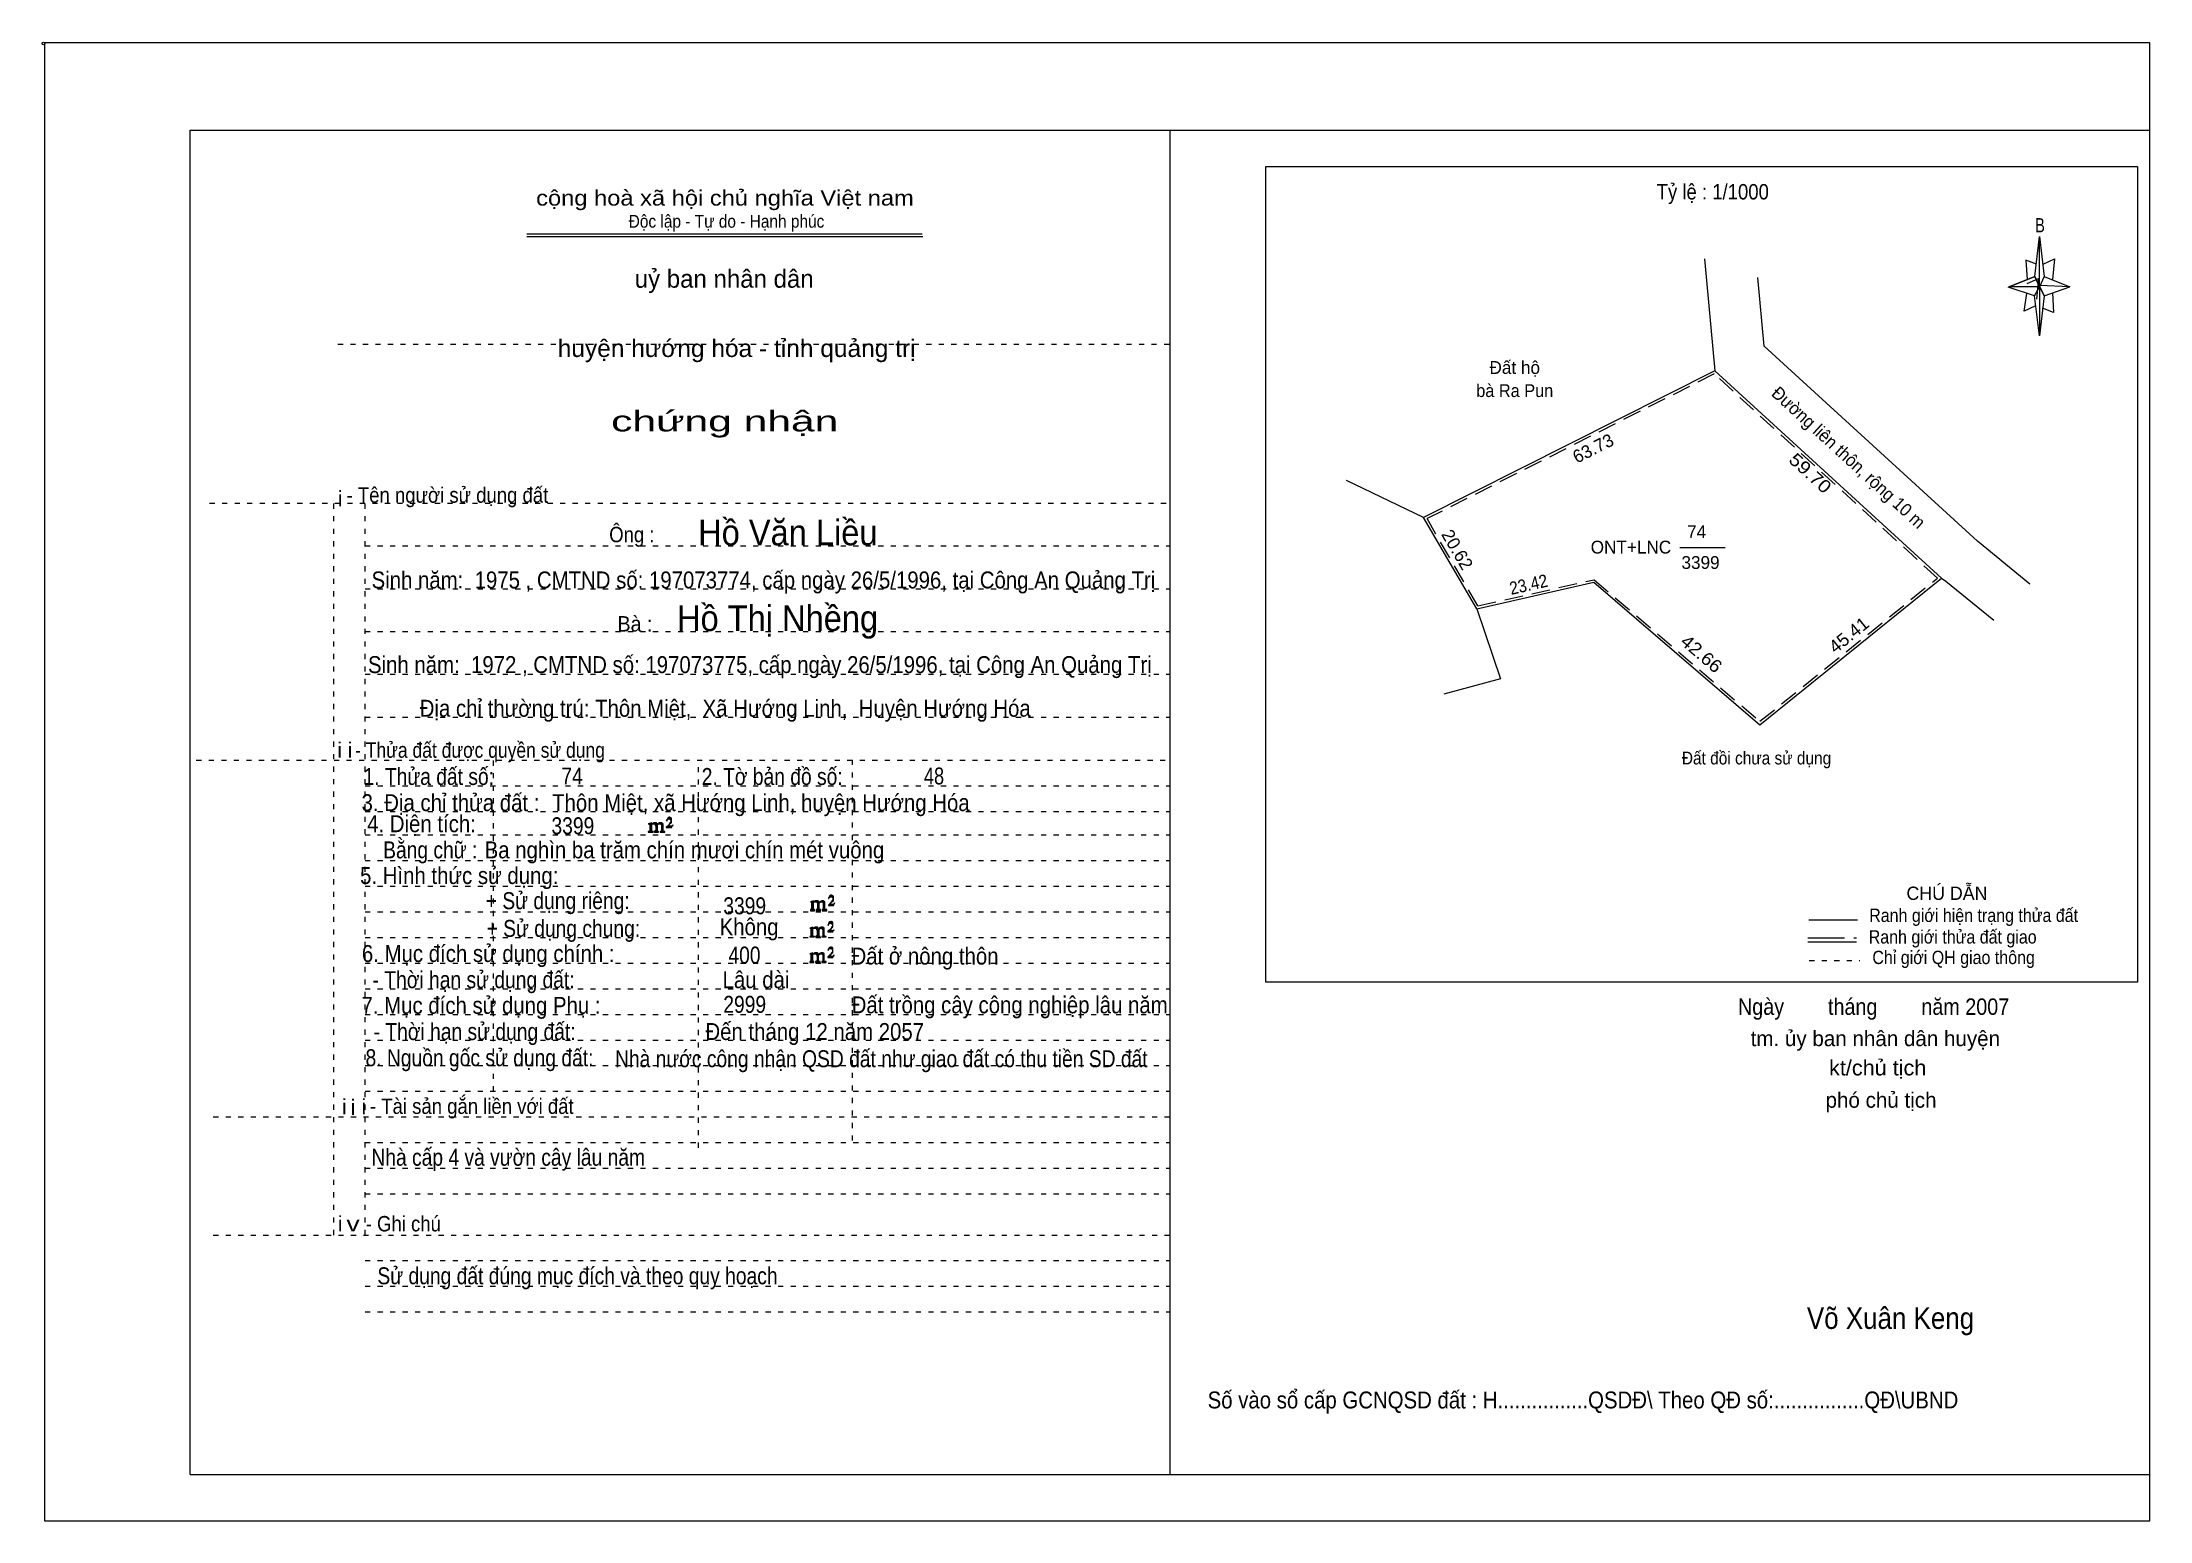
# Model space of a CAD drawing. Header units: centimetres. Extents: x -1.6 to 39.5, y -3.3 to 25.5.
import ezdxf
from ezdxf.enums import TextEntityAlignment as Align

# ---------------------------------------------------------------- set-up
doc = ezdxf.new("R2010")
doc.units = ezdxf.units.CM
doc.header["$LTSCALE"] = 0.12
for name, pattern in [('DOTTED', [1.5, 0.3, -1.2]), ('LONG_DASHED', [7.5, 6, -1.5]), ('MEDIUM_DASHED', [4.5, 3, -1.5])]:
    doc.linetypes.add(name, pattern=pattern)
for name, color, linetype, lineweight in [('1', 7, 'DOTTED', 13), ('10', 7, 'Continuous', 13), ('13', 7, 'Continuous', 13), ('4', 7, 'Continuous', 13), ('5', 7, 'Continuous', 13), ('50', 7, 'Continuous', 13)]:
    doc.layers.add(name, color=color, linetype=linetype, lineweight=lineweight)
doc.layers.add('30', color=7, linetype='Continuous')

msp = doc.modelspace()

# ---------------------------------------------------------------- hatches: boundary and pattern name
at = {"layer": '50'}
for points in [[(10.27, 10.13), (10.27, 10.12), (10.27, 10.11), (10.25, 10.11), (10.24, 10.11), (10.24, 10.1), (10.33, 10.1), (10.33, 10.11), (10.32, 10.11), (10.31, 10.11), (10.31, 10.12), (10.31, 10.13), (10.31, 10.24), (10.31, 10.25), (10.32, 10.26), (10.34, 10.26), (10.35, 10.26), (10.36, 10.26), (10.37, 10.25), (10.39, 10.22), (10.39, 10.13), (10.37, 10.12), (10.37, 10.11), (10.36, 10.11), (10.35, 10.11), (10.35, 10.1), (10.44, 10.1), (10.44, 10.11), (10.43, 10.11), (10.42, 10.11), (10.42, 10.12), (10.42, 10.13), (10.42, 10.24), (10.44, 10.26), (10.45, 10.26), (10.46, 10.26), (10.49, 10.26), (10.49, 10.25), (10.5, 10.24), (10.5, 10.22), (10.5, 10.13), (10.5, 10.12), (10.49, 10.11), (10.49, 10.11), (10.47, 10.11), (10.47, 10.1), (10.56, 10.1), (10.56, 10.11), (10.55, 10.11), (10.54, 10.11), (10.53, 10.12), (10.53, 10.13), (10.53, 10.2), (10.53, 10.25), (10.53, 10.26), (10.52, 10.27), (10.5, 10.28), (10.47, 10.28), (10.46, 10.28), (10.44, 10.27), (10.41, 10.25), (10.41, 10.26), (10.4, 10.28), (10.39, 10.28), (10.37, 10.28), (10.35, 10.28), (10.34, 10.28), (10.32, 10.26), (10.31, 10.26), (10.31, 10.25), (10.31, 10.25), (10.31, 10.26), (10.31, 10.28), (10.24, 10.26), (10.24, 10.26), (10.25, 10.26), (10.27, 10.25), (10.27, 10.24), (10.27, 10.23)], [(10.69, 10.19), (10.72, 10.24), (10.72, 10.24), (10.71, 10.22), (10.69, 10.22), (10.68, 10.22), (10.63, 10.22), (10.66, 10.26), (10.67, 10.27), (10.69, 10.28), (10.69, 10.3), (10.69, 10.32), (10.69, 10.34), (10.69, 10.35), (10.69, 10.37), (10.68, 10.38), (10.67, 10.38), (10.66, 10.39), (10.65, 10.39), (10.63, 10.38), (10.63, 10.38), (10.62, 10.37), (10.61, 10.35), (10.59, 10.33), (10.61, 10.33), (10.61, 10.35), (10.62, 10.35), (10.63, 10.36), (10.65, 10.36), (10.66, 10.36), (10.67, 10.35), (10.68, 10.35), (10.68, 10.32), (10.68, 10.3), (10.66, 10.28), (10.66, 10.26), (10.65, 10.25), (10.59, 10.2), (10.59, 10.19)], [(13.42, 8.61), (13.42, 8.6), (13.42, 8.59), (13.41, 8.59), (13.4, 8.59), (13.4, 8.57), (13.48, 8.57), (13.48, 8.59), (13.47, 8.59), (13.46, 8.59), (13.46, 8.6), (13.46, 8.61), (13.46, 8.72), (13.46, 8.73), (13.47, 8.74), (13.5, 8.74), (13.51, 8.74), (13.52, 8.74), (13.53, 8.73), (13.54, 8.69), (13.54, 8.61), (13.53, 8.6), (13.53, 8.59), (13.52, 8.59), (13.51, 8.59), (13.51, 8.57), (13.6, 8.57), (13.6, 8.59), (13.58, 8.59), (13.57, 8.59), (13.57, 8.6), (13.57, 8.61), (13.57, 8.72), (13.6, 8.74), (13.61, 8.74), (13.62, 8.74), (13.64, 8.74), (13.64, 8.73), (13.65, 8.72), (13.65, 8.69), (13.65, 8.61), (13.65, 8.6), (13.64, 8.59), (13.64, 8.59), (13.63, 8.59), (13.63, 8.57), (13.72, 8.57), (13.72, 8.59), (13.7, 8.59), (13.69, 8.59), (13.68, 8.6), (13.68, 8.61), (13.68, 8.68), (13.68, 8.73), (13.68, 8.74), (13.67, 8.75), (13.65, 8.76), (13.63, 8.76), (13.62, 8.76), (13.6, 8.75), (13.56, 8.73), (13.56, 8.74), (13.55, 8.76), (13.54, 8.76), (13.53, 8.76), (13.51, 8.76), (13.5, 8.76), (13.47, 8.74), (13.46, 8.74), (13.46, 8.73), (13.46, 8.73), (13.46, 8.74), (13.46, 8.76), (13.4, 8.74), (13.4, 8.74), (13.41, 8.74), (13.42, 8.73), (13.42, 8.72), (13.42, 8.71)], [(13.85, 8.67), (13.87, 8.72), (13.87, 8.72), (13.86, 8.69), (13.85, 8.69), (13.84, 8.69), (13.78, 8.69), (13.82, 8.74), (13.83, 8.75), (13.85, 8.76), (13.85, 8.78), (13.85, 8.79), (13.85, 8.82), (13.85, 8.83), (13.85, 8.85), (13.84, 8.86), (13.83, 8.86), (13.82, 8.87), (13.8, 8.87), (13.78, 8.86), (13.78, 8.86), (13.77, 8.85), (13.76, 8.83), (13.75, 8.81), (13.76, 8.81), (13.76, 8.83), (13.77, 8.83), (13.78, 8.84), (13.8, 8.84), (13.82, 8.84), (13.83, 8.83), (13.84, 8.83), (13.84, 8.79), (13.84, 8.78), (13.82, 8.76), (13.82, 8.74), (13.8, 8.73), (13.75, 8.68), (13.75, 8.67)], [(13.41, 8.09), (13.41, 8.08), (13.41, 8.07), (13.4, 8.07), (13.39, 8.07), (13.39, 8.06), (13.48, 8.06), (13.48, 8.07), (13.47, 8.07), (13.45, 8.07), (13.45, 8.08), (13.45, 8.09), (13.45, 8.2), (13.45, 8.21), (13.47, 8.23), (13.49, 8.23), (13.5, 8.23), (13.51, 8.23), (13.52, 8.21), (13.53, 8.18), (13.53, 8.09), (13.52, 8.08), (13.52, 8.07), (13.51, 8.07), (13.5, 8.07), (13.5, 8.06), (13.59, 8.06), (13.59, 8.07), (13.58, 8.07), (13.57, 8.07), (13.57, 8.08), (13.57, 8.09), (13.57, 8.2), (13.59, 8.23), (13.6, 8.23), (13.61, 8.23), (13.63, 8.23), (13.63, 8.21), (13.64, 8.2), (13.64, 8.18), (13.64, 8.09), (13.64, 8.08), (13.63, 8.07), (13.63, 8.07), (13.62, 8.07), (13.62, 8.06), (13.71, 8.06), (13.71, 8.07), (13.7, 8.07), (13.69, 8.07), (13.67, 8.08), (13.67, 8.09), (13.67, 8.17), (13.67, 8.21), (13.67, 8.23), (13.66, 8.24), (13.64, 8.25), (13.62, 8.25), (13.61, 8.25), (13.59, 8.24), (13.55, 8.21), (13.55, 8.23), (13.54, 8.25), (13.53, 8.25), (13.52, 8.25), (13.5, 8.25), (13.49, 8.25), (13.47, 8.23), (13.45, 8.23), (13.45, 8.21), (13.45, 8.21), (13.45, 8.23), (13.45, 8.25), (13.39, 8.23), (13.39, 8.23), (13.4, 8.23), (13.41, 8.21), (13.41, 8.2), (13.41, 8.19)], [(13.84, 8.16), (13.86, 8.2), (13.86, 8.2), (13.85, 8.18), (13.84, 8.18), (13.83, 8.18), (13.77, 8.18), (13.81, 8.23), (13.82, 8.24), (13.84, 8.25), (13.84, 8.27), (13.84, 8.28), (13.84, 8.3), (13.84, 8.31), (13.84, 8.34), (13.83, 8.35), (13.82, 8.35), (13.81, 8.36), (13.8, 8.36), (13.77, 8.35), (13.77, 8.35), (13.76, 8.34), (13.75, 8.31), (13.74, 8.29), (13.75, 8.29), (13.75, 8.31), (13.76, 8.31), (13.77, 8.33), (13.8, 8.33), (13.81, 8.33), (13.82, 8.31), (13.83, 8.31), (13.83, 8.28), (13.83, 8.27), (13.81, 8.25), (13.81, 8.23), (13.8, 8.21), (13.74, 8.17), (13.74, 8.16)], [(13.84, 7.66), (13.86, 7.71), (13.86, 7.71), (13.85, 7.68), (13.84, 7.68), (13.83, 7.68), (13.77, 7.68), (13.81, 7.73), (13.82, 7.74), (13.84, 7.75), (13.84, 7.77), (13.84, 7.78), (13.84, 7.81), (13.84, 7.82), (13.84, 7.84), (13.83, 7.85), (13.82, 7.85), (13.81, 7.86), (13.79, 7.86), (13.77, 7.85), (13.77, 7.85), (13.76, 7.84), (13.75, 7.82), (13.74, 7.8), (13.75, 7.8), (13.75, 7.82), (13.76, 7.82), (13.77, 7.83), (13.79, 7.83), (13.81, 7.83), (13.82, 7.82), (13.83, 7.82), (13.83, 7.78), (13.83, 7.77), (13.81, 7.75), (13.81, 7.73), (13.79, 7.72), (13.74, 7.67), (13.74, 7.66)], [(13.41, 7.6), (13.41, 7.59), (13.41, 7.58), (13.4, 7.58), (13.39, 7.58), (13.39, 7.56), (13.47, 7.56), (13.47, 7.58), (13.46, 7.58), (13.45, 7.58), (13.45, 7.59), (13.45, 7.6), (13.45, 7.71), (13.45, 7.72), (13.46, 7.73), (13.49, 7.73), (13.5, 7.73), (13.51, 7.73), (13.52, 7.72), (13.53, 7.68), (13.53, 7.6), (13.52, 7.59), (13.52, 7.58), (13.51, 7.58), (13.5, 7.58), (13.5, 7.56), (13.59, 7.56), (13.59, 7.58), (13.57, 7.58), (13.56, 7.58), (13.56, 7.59), (13.56, 7.6), (13.56, 7.71), (13.59, 7.73), (13.6, 7.73), (13.61, 7.73), (13.63, 7.73), (13.63, 7.72), (13.64, 7.71), (13.64, 7.68), (13.64, 7.6), (13.64, 7.59), (13.63, 7.58), (13.63, 7.58), (13.62, 7.58), (13.62, 7.56), (13.71, 7.56), (13.71, 7.58), (13.69, 7.58), (13.68, 7.58), (13.67, 7.59), (13.67, 7.6), (13.67, 7.67), (13.67, 7.72), (13.67, 7.73), (13.66, 7.74), (13.64, 7.75), (13.62, 7.75), (13.61, 7.75), (13.59, 7.74), (13.55, 7.72), (13.55, 7.73), (13.54, 7.75), (13.53, 7.75), (13.52, 7.75), (13.5, 7.75), (13.49, 7.75), (13.46, 7.73), (13.45, 7.73), (13.45, 7.72), (13.45, 7.72), (13.45, 7.73), (13.45, 7.75), (13.39, 7.73), (13.39, 7.73), (13.4, 7.73), (13.41, 7.72), (13.41, 7.71), (13.41, 7.7)]]:
    msp.add_hatch(color=256, dxfattribs=at).paths.add_polyline_path(points)

# ---------------------------------------------------------------- linework, layer by layer
at = {"layer": '1', "linetype": 'Continuous'}
for p, q in [((1.31, -2.42), (1.31, 23.78)), ((1.31, 23.78), (39.51, 23.78)), ((20.41, -2.42), (20.41, 23.78)), ((39.51, -2.42), (39.51, 23.78)), ((7.87, 21.76), (15.58, 21.76)), ((7.87, 21.71), (15.59, 21.71)), ((37.26, 20.55), (36.75, 20.72)), ((1.31, -2.42), (39.51, -2.42))]:
    msp.add_line(p, q, dxfattribs=at)
at = {"layer": '1'}
for p, q in [((4.19, 19.61), (20.41, 19.61)), ((1.69, 16.51), (20.41, 16.51)), ((4.11, 2.25), (4.11, 16.51)), ((4.72, 2.25), (4.72, 16.51)), ((4.72, 15.68), (20.41, 15.68)), ((4.72, 14.84), (20.41, 14.84)), ((4.72, 14.01), (20.41, 14.01)), ((4.72, 13.18), (20.41, 13.18)), ((4.72, 12.34), (20.41, 12.34)), ((1.43, 11.5), (20.41, 11.5)), ((7.22, 5.05), (7.22, 11.5)), ((11.22, 3.95), (11.22, 11.5)), ((14.22, 4.09), (14.22, 11.5)), ((4.72, 11), (20.41, 11)), ((4.72, 10.5), (20.41, 10.5)), ((4.72, 10.05), (20.41, 10.05)), ((4.72, 9.55), (20.41, 9.55)), ((4.72, 9.05), (20.41, 9.05)), ((4.72, 8.55), (20.41, 8.55)), ((4.72, 8.05), (20.41, 8.05)), ((4.72, 7.55), (20.41, 7.55)), ((4.72, 7.05), (20.41, 7.05)), ((4.72, 6.55), (20.41, 6.55)), ((4.72, 6.05), (20.41, 6.05)), ((4.72, 5.55), (20.41, 5.55)), ((4.72, 5.05), (20.41, 5.05)), ((1.76, 4.55), (20.41, 4.55)), ((4.72, 4.05), (20.41, 4.05)), ((4.72, 3.55), (20.41, 3.55)), ((4.72, 3.05), (20.41, 3.05)), ((1.76, 2.25), (20.41, 2.25)), ((4.72, 1.75), (20.41, 1.75)), ((4.72, 1.25), (20.41, 1.25)), ((4.72, 0.75), (20.41, 0.75))]:
    msp.add_line(p, q, dxfattribs=at)
at = {"layer": '1', "linetype": 'Continuous'}
msp.add_lwpolyline([(-1.53, -3.32), (39.51, -3.32), (39.51, 25.48), (-1.53, 25.48)], close=True, dxfattribs=at)
msp.add_lwpolyline([(37.27, 20.35), (37.06, 20.25), (37.11, 20.6)], dxfattribs=at)
at = {"layer": '10'}
for p, q in [((30.83, 21.27), (31.03, 19.09)), ((25.35, 16.23), (23.85, 16.95)), ((26.39, 14.45), (25.35, 16.23)), ((37.17, 14.93), (36.15, 15.77))]:
    msp.add_line(p, q, dxfattribs=at)
at = {"layer": '10', "linetype": 'MEDIUM_DASHED'}
for p, q in [((31.02, 19.03), (25.42, 16.21)), ((35.37, 15.05), (31.02, 19.03)), ((26.41, 14.51), (25.42, 16.21))]:
    msp.add_line(p, q, dxfattribs=at)
at = {"layer": '10'}
for points in [[(36.15, 15.77), (31.99, 19.57), (31.87, 20.91)], [(35.45, 15.05), (31.03, 19.09), (25.35, 16.23)], [(26.39, 14.45), (28.67, 14.97), (31.91, 12.19), (35.45, 15.05)], [(35.45, 15.05), (35.53, 14.99), (36.47, 14.23)], [(26.39, 14.45), (26.85, 13.09), (25.75, 12.79)]]:
    msp.add_lwpolyline(points, dxfattribs=at)
at = {"layer": '10', "linetype": 'MEDIUM_DASHED'}
msp.add_lwpolyline([(26.41, 14.51), (28.68, 15.02), (31.91, 12.26), (35.37, 15.05)], dxfattribs=at)
at = {"layer": '13'}
msp.add_line((30.35, 15.65), (31.23, 15.65), dxfattribs=at)
at = {"layer": '4'}
for p, q in [((32.86, 8.39), (33.81, 8.39)), ((32.84, 7.96), (33.79, 7.96))]:
    msp.add_line(p, q, dxfattribs=at)
at = {"layer": '4', "linetype": 'LONG_DASHED'}
msp.add_line((32.84, 8.04), (33.79, 8.04), dxfattribs=at)
at = {"layer": '4', "linetype": 'DOTTED'}
msp.add_line((32.87, 7.6), (33.86, 7.6), dxfattribs=at)
at = {"layer": '4'}
msp.add_lwpolyline([(22.28, 23.07), (39.27, 23.07), (39.27, 7.18), (22.28, 7.18)], close=True, dxfattribs=at)
msp.add_circle((-1.55, 25.47), 0.025, dxfattribs=at)
at = {"layer": '5'}
for p, q in [((37.27, 20.93), (37.36, 21.71)), ((37.45, 20.55), (37.36, 19.77)), ((37.45, 20.93), (37.95, 20.73)), ((37.61, 20.61), (37.63, 20.23)), ((37.63, 20.23), (37.42, 20.31))]:
    msp.add_line(p, q, dxfattribs=at)
for points in [[(37.36, 21.71), (37.45, 20.93), (37.36, 20.73)], [(37.36, 20.73), (36.77, 20.73), (37.27, 20.93), (37.45, 20.55), (37.95, 20.73), (37.36, 20.75)], [(37.36, 20.73), (37.36, 19.77), (37.26, 20.55)]]:
    msp.add_lwpolyline(points, close=True, dxfattribs=at)
for points in [[(37.3, 21.17), (37.09, 21.25), (37.12, 20.87)], [(37.43, 21.17), (37.65, 21.27), (37.61, 20.87)], [(37.36, 20.73), (37.27, 20.93), (36.77, 20.73)], [(37.12, 20.79), (37.34, 20.89), (37.3, 20.49)], [(37.36, 20.73), (37.45, 20.55), (37.95, 20.73)]]:
    msp.add_lwpolyline(points, dxfattribs=at)
at = {"layer": '50'}
for points in [[(10.27, 10.13), (10.27, 10.12), (10.27, 10.11), (10.25, 10.11), (10.24, 10.11), (10.24, 10.1), (10.33, 10.1), (10.33, 10.11), (10.32, 10.11), (10.31, 10.11), (10.31, 10.12), (10.31, 10.13), (10.31, 10.24), (10.31, 10.25), (10.32, 10.26), (10.34, 10.26), (10.35, 10.26), (10.36, 10.26), (10.37, 10.25), (10.39, 10.22), (10.39, 10.13), (10.37, 10.12), (10.37, 10.11), (10.36, 10.11), (10.35, 10.11), (10.35, 10.1), (10.44, 10.1), (10.44, 10.11), (10.43, 10.11), (10.42, 10.11), (10.42, 10.12), (10.42, 10.13), (10.42, 10.24), (10.44, 10.26), (10.45, 10.26), (10.46, 10.26), (10.49, 10.26), (10.49, 10.25), (10.5, 10.24), (10.5, 10.22), (10.5, 10.13), (10.5, 10.12), (10.49, 10.11), (10.49, 10.11), (10.47, 10.11), (10.47, 10.1), (10.56, 10.1), (10.56, 10.11), (10.55, 10.11), (10.54, 10.11), (10.53, 10.12), (10.53, 10.13), (10.53, 10.2), (10.53, 10.25), (10.53, 10.26), (10.52, 10.27), (10.5, 10.28), (10.47, 10.28), (10.46, 10.28), (10.44, 10.27), (10.41, 10.25), (10.41, 10.26), (10.4, 10.28), (10.39, 10.28), (10.37, 10.28), (10.35, 10.28), (10.34, 10.28), (10.32, 10.26), (10.31, 10.26), (10.31, 10.25), (10.31, 10.25), (10.31, 10.26), (10.31, 10.28), (10.24, 10.26), (10.24, 10.26), (10.25, 10.26), (10.27, 10.25), (10.27, 10.24), (10.27, 10.23)], [(10.69, 10.19), (10.72, 10.24), (10.72, 10.24), (10.71, 10.22), (10.69, 10.22), (10.68, 10.22), (10.63, 10.22), (10.66, 10.26), (10.67, 10.27), (10.69, 10.28), (10.69, 10.3), (10.69, 10.32), (10.69, 10.34), (10.69, 10.35), (10.69, 10.37), (10.68, 10.38), (10.67, 10.38), (10.66, 10.39), (10.65, 10.39), (10.63, 10.38), (10.63, 10.38), (10.62, 10.37), (10.61, 10.35), (10.59, 10.33), (10.61, 10.33), (10.61, 10.35), (10.62, 10.35), (10.63, 10.36), (10.65, 10.36), (10.66, 10.36), (10.67, 10.35), (10.68, 10.35), (10.68, 10.32), (10.68, 10.3), (10.66, 10.28), (10.66, 10.26), (10.65, 10.25), (10.59, 10.2), (10.59, 10.19)], [(13.42, 8.61), (13.42, 8.6), (13.42, 8.59), (13.41, 8.59), (13.4, 8.59), (13.4, 8.57), (13.48, 8.57), (13.48, 8.59), (13.47, 8.59), (13.46, 8.59), (13.46, 8.6), (13.46, 8.61), (13.46, 8.72), (13.46, 8.73), (13.47, 8.74), (13.5, 8.74), (13.51, 8.74), (13.52, 8.74), (13.53, 8.73), (13.54, 8.69), (13.54, 8.61), (13.53, 8.6), (13.53, 8.59), (13.52, 8.59), (13.51, 8.59), (13.51, 8.57), (13.6, 8.57), (13.6, 8.59), (13.58, 8.59), (13.57, 8.59), (13.57, 8.6), (13.57, 8.61), (13.57, 8.72), (13.6, 8.74), (13.61, 8.74), (13.62, 8.74), (13.64, 8.74), (13.64, 8.73), (13.65, 8.72), (13.65, 8.69), (13.65, 8.61), (13.65, 8.6), (13.64, 8.59), (13.64, 8.59), (13.63, 8.59), (13.63, 8.57), (13.72, 8.57), (13.72, 8.59), (13.7, 8.59), (13.69, 8.59), (13.68, 8.6), (13.68, 8.61), (13.68, 8.68), (13.68, 8.73), (13.68, 8.74), (13.67, 8.75), (13.65, 8.76), (13.63, 8.76), (13.62, 8.76), (13.6, 8.75), (13.56, 8.73), (13.56, 8.74), (13.55, 8.76), (13.54, 8.76), (13.53, 8.76), (13.51, 8.76), (13.5, 8.76), (13.47, 8.74), (13.46, 8.74), (13.46, 8.73), (13.46, 8.73), (13.46, 8.74), (13.46, 8.76), (13.4, 8.74), (13.4, 8.74), (13.41, 8.74), (13.42, 8.73), (13.42, 8.72), (13.42, 8.71)], [(13.85, 8.67), (13.87, 8.72), (13.87, 8.72), (13.86, 8.69), (13.85, 8.69), (13.84, 8.69), (13.78, 8.69), (13.82, 8.74), (13.83, 8.75), (13.85, 8.76), (13.85, 8.78), (13.85, 8.79), (13.85, 8.82), (13.85, 8.83), (13.85, 8.85), (13.84, 8.86), (13.83, 8.86), (13.82, 8.87), (13.8, 8.87), (13.78, 8.86), (13.78, 8.86), (13.77, 8.85), (13.76, 8.83), (13.75, 8.81), (13.76, 8.81), (13.76, 8.83), (13.77, 8.83), (13.78, 8.84), (13.8, 8.84), (13.82, 8.84), (13.83, 8.83), (13.84, 8.83), (13.84, 8.79), (13.84, 8.78), (13.82, 8.76), (13.82, 8.74), (13.8, 8.73), (13.75, 8.68), (13.75, 8.67)], [(13.41, 8.09), (13.41, 8.08), (13.41, 8.07), (13.4, 8.07), (13.39, 8.07), (13.39, 8.06), (13.48, 8.06), (13.48, 8.07), (13.47, 8.07), (13.45, 8.07), (13.45, 8.08), (13.45, 8.09), (13.45, 8.2), (13.45, 8.21), (13.47, 8.23), (13.49, 8.23), (13.5, 8.23), (13.51, 8.23), (13.52, 8.21), (13.53, 8.18), (13.53, 8.09), (13.52, 8.08), (13.52, 8.07), (13.51, 8.07), (13.5, 8.07), (13.5, 8.06), (13.59, 8.06), (13.59, 8.07), (13.58, 8.07), (13.57, 8.07), (13.57, 8.08), (13.57, 8.09), (13.57, 8.2), (13.59, 8.23), (13.6, 8.23), (13.61, 8.23), (13.63, 8.23), (13.63, 8.21), (13.64, 8.2), (13.64, 8.18), (13.64, 8.09), (13.64, 8.08), (13.63, 8.07), (13.63, 8.07), (13.62, 8.07), (13.62, 8.06), (13.71, 8.06), (13.71, 8.07), (13.7, 8.07), (13.69, 8.07), (13.67, 8.08), (13.67, 8.09), (13.67, 8.17), (13.67, 8.21), (13.67, 8.23), (13.66, 8.24), (13.64, 8.25), (13.62, 8.25), (13.61, 8.25), (13.59, 8.24), (13.55, 8.21), (13.55, 8.23), (13.54, 8.25), (13.53, 8.25), (13.52, 8.25), (13.5, 8.25), (13.49, 8.25), (13.47, 8.23), (13.45, 8.23), (13.45, 8.21), (13.45, 8.21), (13.45, 8.23), (13.45, 8.25), (13.39, 8.23), (13.39, 8.23), (13.4, 8.23), (13.41, 8.21), (13.41, 8.2), (13.41, 8.19)], [(13.84, 8.16), (13.86, 8.2), (13.86, 8.2), (13.85, 8.18), (13.84, 8.18), (13.83, 8.18), (13.77, 8.18), (13.81, 8.23), (13.82, 8.24), (13.84, 8.25), (13.84, 8.27), (13.84, 8.28), (13.84, 8.3), (13.84, 8.31), (13.84, 8.34), (13.83, 8.35), (13.82, 8.35), (13.81, 8.36), (13.8, 8.36), (13.77, 8.35), (13.77, 8.35), (13.76, 8.34), (13.75, 8.31), (13.74, 8.29), (13.75, 8.29), (13.75, 8.31), (13.76, 8.31), (13.77, 8.33), (13.8, 8.33), (13.81, 8.33), (13.82, 8.31), (13.83, 8.31), (13.83, 8.28), (13.83, 8.27), (13.81, 8.25), (13.81, 8.23), (13.8, 8.21), (13.74, 8.17), (13.74, 8.16)], [(13.84, 7.66), (13.86, 7.71), (13.86, 7.71), (13.85, 7.68), (13.84, 7.68), (13.83, 7.68), (13.77, 7.68), (13.81, 7.73), (13.82, 7.74), (13.84, 7.75), (13.84, 7.77), (13.84, 7.78), (13.84, 7.81), (13.84, 7.82), (13.84, 7.84), (13.83, 7.85), (13.82, 7.85), (13.81, 7.86), (13.79, 7.86), (13.77, 7.85), (13.77, 7.85), (13.76, 7.84), (13.75, 7.82), (13.74, 7.8), (13.75, 7.8), (13.75, 7.82), (13.76, 7.82), (13.77, 7.83), (13.79, 7.83), (13.81, 7.83), (13.82, 7.82), (13.83, 7.82), (13.83, 7.78), (13.83, 7.77), (13.81, 7.75), (13.81, 7.73), (13.79, 7.72), (13.74, 7.67), (13.74, 7.66)], [(13.41, 7.6), (13.41, 7.59), (13.41, 7.58), (13.4, 7.58), (13.39, 7.58), (13.39, 7.56), (13.47, 7.56), (13.47, 7.58), (13.46, 7.58), (13.45, 7.58), (13.45, 7.59), (13.45, 7.6), (13.45, 7.71), (13.45, 7.72), (13.46, 7.73), (13.49, 7.73), (13.5, 7.73), (13.51, 7.73), (13.52, 7.72), (13.53, 7.68), (13.53, 7.6), (13.52, 7.59), (13.52, 7.58), (13.51, 7.58), (13.5, 7.58), (13.5, 7.56), (13.59, 7.56), (13.59, 7.58), (13.57, 7.58), (13.56, 7.58), (13.56, 7.59), (13.56, 7.6), (13.56, 7.71), (13.59, 7.73), (13.6, 7.73), (13.61, 7.73), (13.63, 7.73), (13.63, 7.72), (13.64, 7.71), (13.64, 7.68), (13.64, 7.6), (13.64, 7.59), (13.63, 7.58), (13.63, 7.58), (13.62, 7.58), (13.62, 7.56), (13.71, 7.56), (13.71, 7.58), (13.69, 7.58), (13.68, 7.58), (13.67, 7.59), (13.67, 7.6), (13.67, 7.67), (13.67, 7.72), (13.67, 7.73), (13.66, 7.74), (13.64, 7.75), (13.62, 7.75), (13.61, 7.75), (13.59, 7.74), (13.55, 7.72), (13.55, 7.73), (13.54, 7.75), (13.53, 7.75), (13.52, 7.75), (13.5, 7.75), (13.49, 7.75), (13.46, 7.73), (13.45, 7.73), (13.45, 7.72), (13.45, 7.72), (13.45, 7.73), (13.45, 7.75), (13.39, 7.73), (13.39, 7.73), (13.4, 7.73), (13.41, 7.72), (13.41, 7.71), (13.41, 7.7)]]:
    msp.add_lwpolyline(points, close=True, dxfattribs=at)

# ---------------------------------------------------------------- texts
at = {"layer": '1'}
for s, height, width, p in [('cộng hoà xã hội chủ nghĩa Việt nam', 0.3, 1.15, (11.735, 22.31)), ('Độc lập - Tự do - Hạnh phúc', 0.25, 0.9, (11.765, 21.88)), ('chứng nhận', 0.4, 1.55, (11.73, 17.91)), ('- Tên người sử dụng đất', 0.3, 0.9, (6.325, 16.52)), ('- Thửa đất được quyền sử dụng', 0.3, 0.85, (6.96, 11.55)), ('- Tài sản gắn liền với đất ', 0.3, 0.9, (6.85, 4.61)), ('v', 0.3, 1.3, (4.485, 2.32)), ('- Ghi chú', 0.3, 0.9, (5.465, 2.32))]:
    msp.add_text(s, height=height, dxfattribs=dict(at, width=width)).set_placement(p, align=Align.CENTER)
for s, height, p in [('uỷ ban nhân dân', 0.35, (11.72, 20.71)), ('i', 0.3, (4.235, 16.45)), ('i', 0.3, (4.225, 11.55)), ('i', 0.3, (4.425, 11.55)), ('i', 0.3, (4.315, 4.6)), ('i', 0.3, (4.485, 4.59)), ('i', 0.3, (4.695, 4.6)), ('i', 0.3, (4.235, 2.32))]:
    msp.add_text(s, height=height, dxfattribs=at).set_placement(p, align=Align.CENTER)
at = {"layer": '10'}
for s, height, width, p in [('Tỷ lệ : 1/1000', 0.3, 0.9, (30.99, 22.43)), ('bà Ra Pun', 0.25, 0.95, (27.13, 18.58)), ('Hồ Văn Liều', 0.5, 0.95, (12.96, 15.69)), ('Hồ Thị Nhềng', 0.5, 0.95, (12.76, 14.02)), ('Đất đồi chưa sử dụng ', 0.25, 0.9, (31.885, 11.42)), ('Võ Xuân Keng', 0.42, 0.9, (34.455, 0.42))]:
    msp.add_text(s, height=height, dxfattribs=dict(at, width=width)).set_placement(p, align=Align.CENTER)
msp.add_text('Đất hộ', height=0.25, dxfattribs=at).set_placement((27.13, 19.03), align=Align.CENTER)
at = {"layer": '10', "width": 0.95}
msp.add_text('Đường liên thôn, rộng 10 m ', height=0.25, rotation=317.572, dxfattribs=at).set_placement((33.586, 17.279), align=Align.CENTER)
at = {"layer": '10'}
for s, p in [('74', (30.49, 15.83)), ('3399', (30.38, 15.23))]:
    msp.add_text(s, height=0.25, dxfattribs=at).set_placement(p)
msp.add_text('ONT+LNC', height=0.25, dxfattribs=at).set_placement((30.18, 15.53), align=Align.RIGHT)
at = {"layer": '30'}
for s, rotation, p in [('63.73', 26.666, (28.714, 17.468)), ('20.62', 300.582, (25.902, 15.544))]:
    msp.add_text(s, height=0.25, rotation=rotation, dxfattribs=at).set_placement(p, align=Align.CENTER)
for s, rotation, width, p in [('59.70', 317.505, 1.15, (32.806, 17.004)), ('23.42', 12.802, 0.9, (27.427, 14.806)), ('45.41', 39.056, 1.05, (33.721, 13.845)), ('42.66', 319.372, 1.1, (30.689, 13.482))]:
    msp.add_text(s, height=0.25, rotation=rotation, dxfattribs=dict(at, width=width)).set_placement(p, align=Align.CENTER)
at = {"layer": '4'}
msp.add_text('CHÚ DẪN', height=0.2591, dxfattribs=at).set_placement((35.555, 8.78), align=Align.CENTER)
at = {"layer": '4', "width": 0.9}
for s, p in [('Ranh giới hiện trạng thửa đất', (36.075, 8.35)), ('Ranh giới thửa đất giao ', (35.71, 7.93)), ('Chỉ giới QH giao thông', (35.685, 7.53))]:
    msp.add_text(s, height=0.2591, dxfattribs=at).set_placement(p, align=Align.CENTER)
at = {"layer": '5', "width": 0.75}
msp.add_text('B', height=0.276, dxfattribs=at).set_placement((37.37, 21.79), align=Align.CENTER)
at = {"layer": '50'}
for s, height, width, p in [('  huyện hướng hóa - tỉnh quảng trị', 0.34, 1.05, (11.83, 19.36)), ('Ông :', 0.3, 0.9, (9.92, 15.75)), ('Sinh năm:  1975 , CMTND số: 197073774, cấp ngày 26/5/1996, tại Công An Quảng Trị', 0.33, 0.9, (12.485, 14.85)), ('Bà :', 0.3, 0.95, (9.98, 14.01)), ('Sinh năm:  1972 , CMTND số: 197073775, cấp ngày 26/5/1996, tại Công An Quảng Trị', 0.33, 0.9, (12.415, 13.2)), ('Địa chỉ thường trú: Thôn Miệt,  Xã Hướng Linh,  Huyện Hướng Hóa', 0.33, 0.9, (11.74, 12.35)), ('1. Thửa đất số:  ', 0.33, 0.85, (6.065, 11.02)), ('74', 0.33, 0.85, (8.755, 11.03)), ('2. Tờ bản đồ số:  ', 0.33, 0.85, (12.76, 11.02)), ('48', 0.33, 0.8, (15.81, 11.03)), ('3. Địa chỉ thửa đất : ', 0.33, 0.9, (6.44, 10.51)), ('Thôn Miệt, xã Hướng Linh, huyện Hướng Hóa', 0.33, 0.9, (12.435, 10.51)), ('4. Diện tích: ', 0.33, 0.9, (5.875, 10.1)), ('3399', 0.33, 0.85, (8.77, 10.06)), ('Bằng chữ :', 0.33, 0.85, (5.99, 9.59)), ('Ba nghìn ba trăm chín mươi chín mét vuông', 0.33, 0.9, (10.945, 9.59)), ('5. Hình thức sử dụng:', 0.33, 0.9, (6.555, 9.09)), ('+ Sử dụng riêng:', 0.33, 0.85, (8.475, 8.6)), ('3399', 0.33, 0.85, (12.12, 8.5)), ('+ Sử dụng chung:', 0.33, 0.85, (8.585, 8.06)), ('Không', 0.33, 0.9, (12.205, 8.09)), ('6. Mục đích sử dụng chính :', 0.33, 0.9, (7.12, 7.57)), ('400', 0.33, 0.85, (12.115, 7.54)), ('Đất ở nông thôn', 0.33, 0.9, (15.635, 7.52)), ('- Thời hạn sử dụng đất:', 0.33, 0.85, (6.835, 7.06)), ('Lâu dài', 0.33, 0.9, (12.34, 7.06)), ('7. Mục đích sử dụng Phụ :', 0.33, 0.9, (6.98, 6.56)), ('2999', 0.33, 0.85, (12.12, 6.58)), ('Đất trồng cây công nghiệp lâu năm', 0.33, 0.9, (17.285, 6.57)), ('Ngày        tháng        năm 2007', 0.32, 0.9, (34.125, 6.54)), ('- Thời hạn sử dụng đất:', 0.33, 0.85, (6.855, 6.05)), ('Đến tháng 12 năm 2057', 0.33, 0.9, (13.485, 6.05)), ('8. Nguồn gốc sử dụng đất:', 0.33, 0.85, (6.95, 5.54)), ('Nhà nước công nhận QSD đất như giao đất có thu tiền SD đất ', 0.33, 0.85, (14.835, 5.52)), ('kt/chủ tịch', 0.3, 1.05, (34.205, 5.36)), ('Nhà cấp 4 và vườn cây lâu năm', 0.33, 0.85, (7.51, 3.6)), ('Sử dụng đất đúng mục đích và theo quy hoạch', 0.33, 0.85, (8.86, 1.29)), ('Số vào sổ cấp GCNQSD đất : H................QSDĐ\\ Theo QĐ số:................QĐ\\UBND', 0.33, 0.9, (28.46, -1.13))]:
    msp.add_text(s, height=height, dxfattribs=dict(at, width=width)).set_placement(p, align=Align.CENTER)
for s, p in [('tm. ủy ban nhân dân huyện ', (34.215, 5.93)), ('phó chủ tịch', (34.27, 4.73))]:
    msp.add_text(s, height=0.3, dxfattribs=at).set_placement(p, align=Align.CENTER)

doc.saveas('drawing.dxf')
